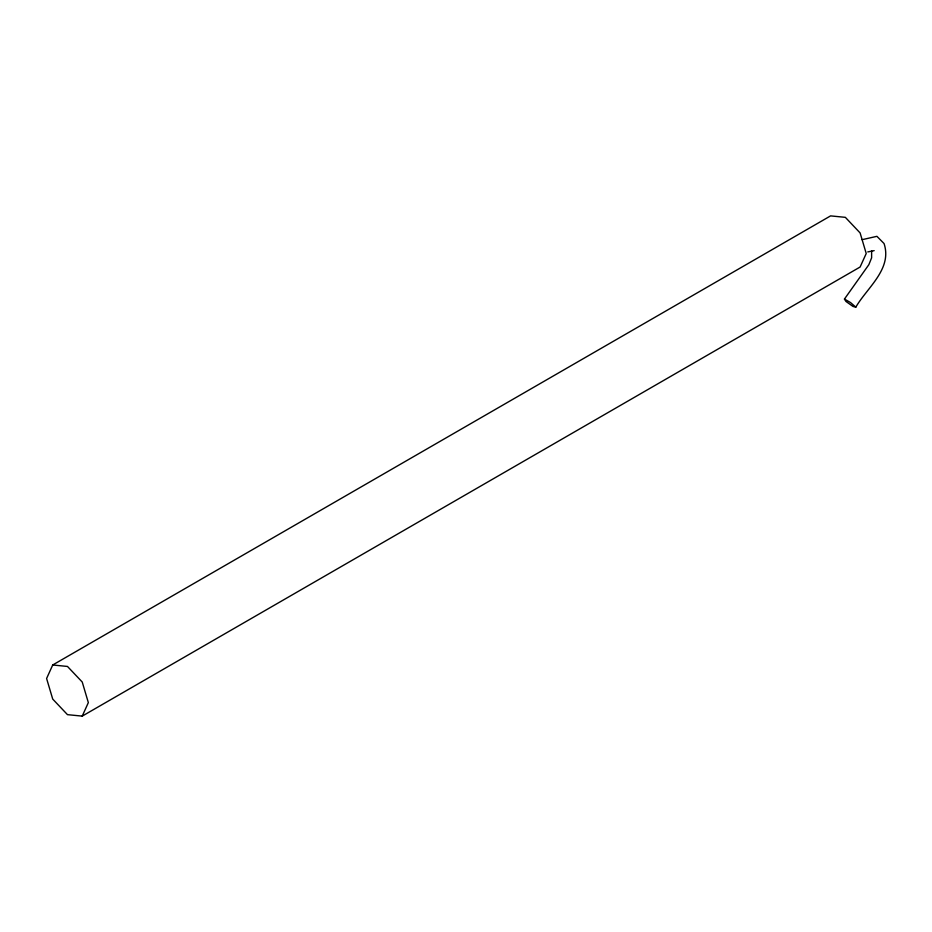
<?xml version="1.0" encoding="UTF-8"?>
<svg xmlns="http://www.w3.org/2000/svg" width="932" height="932" viewBox="0 0 932 932"><rect width="100%" height="100%" fill="white"/><g stroke="black" fill="none" stroke-linecap="round" stroke-linejoin="round"><path stroke-width="1.4" d="M52.716 664.982L46.6 678.496L52.716 699.07L67.477 714.658L82.237 716.114L860.108 267.018L866.224 253.504L860.108 232.93L845.347 217.342L830.587 215.886L52.716 664.982L67.477 666.45L82.237 682.026L88.342 702.6L82.237 716.114M862.1 239.675L876.919 236.332L884.049 243.543C892.53 268.975 867.121 287.592 855.821 307.141L852.99 306.442L845.953 301.444L844.45 299.055L868.845 264.688L871.618 257.838L871.618 250.72M867.785 251.92L874.169 250.65M844.45 299.055L850.555 302.574L855.821 307.141"/></g></svg>
